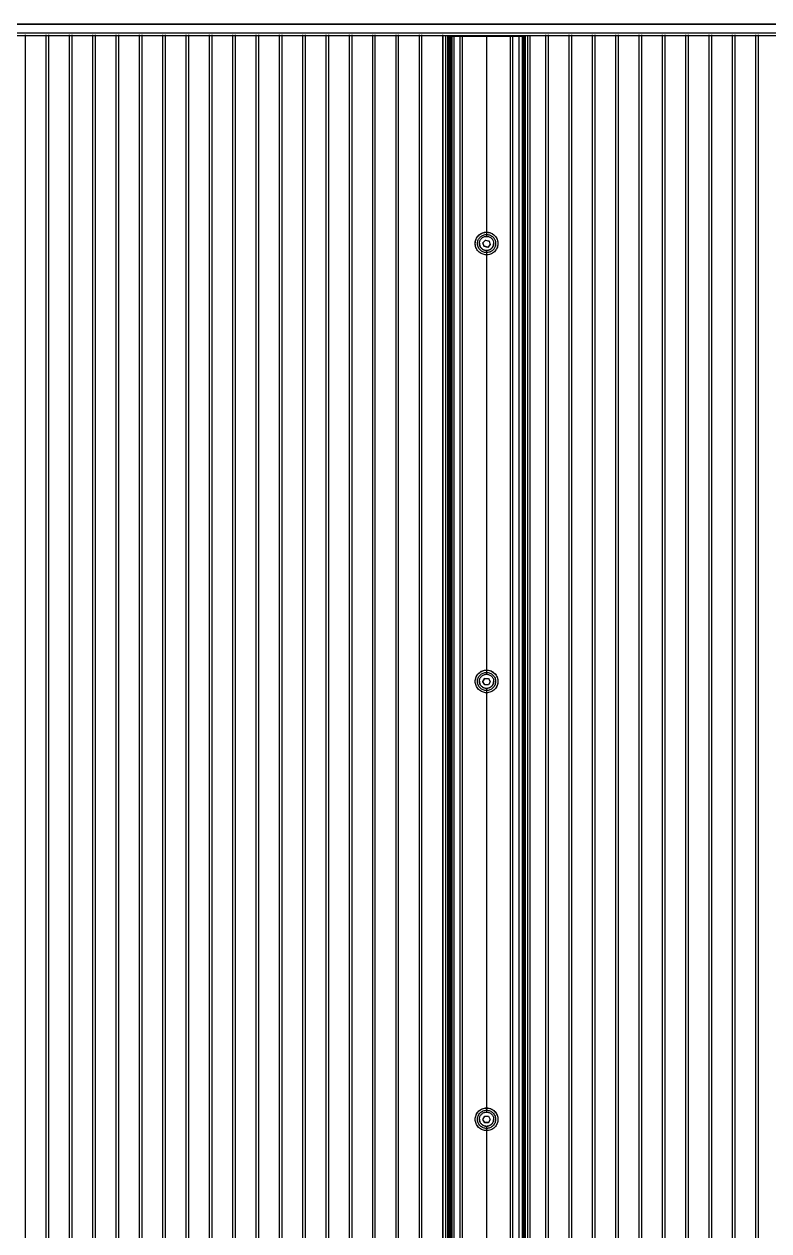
# Model space of a CAD drawing. Header units: millimetres. Extents: x 4625 to 14334, y 16216 to 31562.
# Drawn here: x 6477 to 7052, y 29650 to 30581 of the extents above; entities that cross this region are included whole.
import ezdxf

# ---------------------------------------------------------------- set-up
doc = ezdxf.new("R2010")
doc.units = ezdxf.units.MM
doc.header["$LTSCALE"] = 3
doc.layers.add('Default', color=7, linetype='Continuous')

msp = doc.modelspace()

# ---------------------------------------------------------------- linework, layer by layer
at = {"layer": 'Default'}
for p, q in [((8502.31, 30574), (5955.81, 30574)), ((5987.37, 30581.09), (8473.55, 30581.09)), ((8473.28, 30581.08), (5987.41, 30581.08)), ((8502.31, 30572), (5955.81, 30572)), ((6477.97, 28753.18), (6477.97, 30572.74)), ((6493.97, 28753.18), (6493.97, 30572.74)), ((6495.97, 28753.18), (6495.97, 30572.74)), ((6511.97, 28753.18), (6511.97, 30572.74)), ((6513.97, 28753.18), (6513.97, 30572.74)), ((6529.97, 28753.18), (6529.97, 30572.74)), ((6531.97, 28753.18), (6531.97, 30572.74)), ((6547.97, 28753.18), (6547.97, 30572.74)), ((6549.97, 28753.18), (6549.97, 30572.74)), ((6565.97, 28753.18), (6565.97, 30572.74)), ((6567.97, 28753.18), (6567.97, 30572.74)), ((6583.97, 28753.18), (6583.97, 30572.74)), ((6585.97, 28753.18), (6585.97, 30572.74)), ((6601.97, 28753.18), (6601.97, 30572.74)), ((6603.97, 28753.18), (6603.97, 30572.74)), ((6619.97, 28753.18), (6619.97, 30572.74)), ((6621.97, 28753.18), (6621.97, 30572.74)), ((6637.97, 28753.18), (6637.97, 30572.74)), ((6639.97, 28753.18), (6639.97, 30572.74)), ((6655.97, 28753.18), (6655.97, 30572.74)), ((6657.97, 28753.18), (6657.97, 30572.74)), ((6673.97, 28753.18), (6673.97, 30572.74)), ((6675.97, 28753.18), (6675.97, 30572.74)), ((6691.97, 28753.18), (6691.97, 30572.74)), ((6693.97, 28753.18), (6693.97, 30572.74)), ((6709.97, 28753.18), (6709.97, 30572.74)), ((6711.97, 28753.18), (6711.97, 30572.74)), ((6727.97, 28753.18), (6727.97, 30572.74)), ((6729.97, 28753.18), (6729.97, 30572.74)), ((6745.97, 28753.18), (6745.97, 30572.74)), ((6747.97, 28753.18), (6747.97, 30572.74)), ((6763.97, 28753.18), (6763.97, 30572.74)), ((6765.97, 28753.18), (6765.97, 30572.74)), ((6781.97, 28753.18), (6781.97, 30572.74)), ((6783.97, 28753.18), (6783.97, 30572.74)), ((6799.97, 28753.18), (6799.97, 30572.74)), ((6800.31, 28753.04), (6800.31, 30572.6)), ((6802.31, 28752.59), (6802.31, 30572.14)), ((6803.81, 28752.16), (6803.81, 30571.71)), ((6803.92, 28752.45), (6803.92, 30572)), ((6804.61, 28752.09), (6804.61, 30571.64)), ((6805.56, 28752.45), (6805.56, 30572)), ((6805.56, 28752.25), (6805.56, 30571.8)), ((6806.06, 28752.48), (6806.06, 30572.04)), ((6806.31, 28752.45), (6806.31, 30572)), ((6807.31, 28752.45), (6807.31, 30572)), ((6808.81, 28752.34), (6808.81, 30571.9)), ((6813.56, 28752.17), (6813.56, 30571.72)), ((6815.31, 28752.17), (6815.31, 30571.73)), ((6833.81, 30571.45), (6833.81, 30417.32)), ((6852.31, 28752.17), (6852.31, 30571.73)), ((6854.06, 28752.17), (6854.06, 30571.72)), ((6858.81, 30571.9), (6858.81, 28752.34)), ((6861.31, 30572), (6861.31, 28752.45)), ((6862.06, 28752.45), (6862.06, 30572)), ((6862.06, 28752.25), (6862.06, 30571.8)), ((6863, 28752.09), (6863, 30571.64)), ((6863.69, 30572), (6863.69, 28752.45)), ((6863.81, 28752.16), (6863.81, 30571.71)), ((6865.31, 30572.14), (6865.31, 28752.59)), ((6867.31, 30572.6), (6867.31, 28753.04)), ((6879.64, 28753.18), (6879.64, 30572.74)), ((6881.64, 28753.18), (6881.64, 30572.74)), ((6897.64, 28753.18), (6897.64, 30572.74)), ((6899.64, 28753.18), (6899.64, 30572.74)), ((6915.64, 28753.18), (6915.64, 30572.74)), ((6917.64, 28753.18), (6917.64, 30572.74)), ((6933.64, 28753.18), (6933.64, 30572.74)), ((6935.64, 28753.18), (6935.64, 30572.74)), ((6951.64, 28753.18), (6951.64, 30572.74)), ((6953.64, 28753.18), (6953.64, 30572.74)), ((6969.64, 28753.18), (6969.64, 30572.74)), ((6971.64, 28753.18), (6971.64, 30572.74)), ((6987.64, 28753.18), (6987.64, 30572.74)), ((6989.64, 28753.18), (6989.64, 30572.74)), ((7005.64, 28753.18), (7005.64, 30572.74)), ((7007.64, 28753.18), (7007.64, 30572.74)), ((7023.64, 28753.18), (7023.64, 30572.74)), ((7025.64, 28753.18), (7025.64, 30572.74)), ((7041.64, 28753.18), (7041.64, 30572.74)), ((7043.64, 28753.18), (7043.64, 30572.74)), ((6831.84, 30409.64), (6830.99, 30412.39)), ((6830.99, 30412.39), (6830.99, 30412.22)), ((6834.66, 30409), (6831.84, 30409.64)), ((6832.96, 30414.5), (6835.77, 30413.86)), ((6833.81, 30406.35), (6833.81, 30079.4)), ((6836.62, 30411.11), (6834.66, 30409)), ((6834.66, 30409), (6834.66, 30408.82)), ((6830.92, 30073.83), (6832.36, 30076.32)), ((6832.36, 30071.33), (6830.92, 30073.83)), ((6835.25, 30071.33), (6832.36, 30071.33)), ((6835.25, 30076.32), (6836.69, 30073.83)), ((6836.69, 30073.83), (6835.25, 30071.33)), ((6833.81, 30068.42), (6833.81, 29741.47)), ((6830.92, 29735.9), (6832.36, 29738.4)), ((6832.36, 29733.41), (6830.92, 29735.9)), ((6836.69, 29735.9), (6835.25, 29733.41)), ((6835.25, 29733.41), (6832.36, 29733.41)), ((6832.36, 29733.41), (6832.36, 29733.23)), ((6833.81, 29730.5), (6833.81, 29601.81)), ((6835.25, 29733.41), (6835.25, 29733.23))]:
    msp.add_line(p, q, dxfattribs=at)
for points in [[(6833.81, 30571.45, 0), (6804.61, 30571.64, 0)], [(6851.43, 30571.66, 0), (6816.19, 30571.66, 0)], [(6863, 30571.64, 0), (6833.81, 30571.45, 0)], [(6826.13, 30407.64, 0), (6825.65, 30408.68, 0), (6825.31, 30409.76, 0), (6825.11, 30410.85, 0), (6825.06, 30411.93, 0), (6825.13, 30412.96, 0), (6825.32, 30413.94, 0), (6825.62, 30414.91, 0), (6826.05, 30415.87, 0), (6826.61, 30416.8, 0), (6827.31, 30417.68, 0), (6828.12, 30418.47, 0), (6829.05, 30419.16, 0), (6830.05, 30419.72, 0), (6831.11, 30420.14, 0), (6832.2, 30420.42, 0), (6833.29, 30420.55, 0), (6834.36, 30420.55, 0), (6835.37, 30420.42, 0), (6836.34, 30420.19, 0), (6837.31, 30419.83, 0), (6838.26, 30419.35, 0), (6839.18, 30418.73, 0), (6840.02, 30417.98, 0), (6840.77, 30417.12, 0), (6841.41, 30416.16, 0), (6841.91, 30415.13, 0), (6842.27, 30414.05, 0), (6842.48, 30412.96, 0), (6842.56, 30411.88, 0), (6842.5, 30410.84, 0), (6842.33, 30409.85, 0), (6842.04, 30408.89, 0)], [(6828.31, 30411.84, 0), (6828.33, 30412.37, 0), (6828.41, 30412.9, 0), (6828.54, 30413.43, 0), (6828.73, 30413.94, 0), (6828.96, 30414.44, 0), (6829.24, 30414.9, 0), (6829.57, 30415.33, 0), (6829.92, 30415.72, 0), (6830.31, 30416.07, 0), (6830.74, 30416.39, 0), (6831.21, 30416.67, 0), (6831.7, 30416.91, 0), (6832.22, 30417.09, 0), (6832.75, 30417.22, 0), (6833.28, 30417.3, 0), (6833.81, 30417.32, 0)], [(6833.81, 30417.32, 0), (6834.33, 30417.3, 0), (6834.86, 30417.22, 0), (6835.39, 30417.09, 0), (6835.91, 30416.91, 0), (6836.41, 30416.67, 0), (6836.88, 30416.39, 0), (6837.31, 30416.07, 0), (6837.7, 30415.72, 0), (6838.05, 30415.33, 0), (6838.37, 30414.9, 0), (6838.65, 30414.44, 0), (6838.89, 30413.94, 0), (6839.07, 30413.43, 0), (6839.2, 30412.9, 0), (6839.28, 30412.37, 0), (6839.31, 30411.84, 0)], [(6828.31, 30411.98, 0), (6828.33, 30411.46, 0), (6828.41, 30410.93, 0), (6828.54, 30410.4, 0), (6828.73, 30409.88, 0), (6828.96, 30409.39, 0), (6829.24, 30408.92, 0), (6829.57, 30408.49, 0), (6829.92, 30408.1, 0), (6830.31, 30407.75, 0), (6830.74, 30407.43, 0), (6831.21, 30407.14, 0), (6831.7, 30406.91, 0), (6832.22, 30406.72, 0), (6832.75, 30406.59, 0), (6833.28, 30406.51, 0), (6833.81, 30406.49, 0), (6834.33, 30406.51, 0), (6834.86, 30406.59, 0), (6835.39, 30406.72, 0), (6835.91, 30406.91, 0), (6836.41, 30407.14, 0), (6836.88, 30407.43, 0), (6837.31, 30407.75, 0), (6837.7, 30408.1, 0), (6838.05, 30408.49, 0), (6838.37, 30408.92, 0), (6838.65, 30409.39, 0), (6838.89, 30409.88, 0), (6839.07, 30410.4, 0), (6839.2, 30410.93, 0), (6839.28, 30411.46, 0), (6839.31, 30411.98, 0)], [(6833.81, 30406.35, 0), (6833.28, 30406.38, 0), (6832.75, 30406.45, 0), (6832.22, 30406.58, 0), (6831.7, 30406.77, 0), (6831.21, 30407, 0), (6830.74, 30407.29, 0), (6830.31, 30407.61, 0), (6829.92, 30407.96, 0), (6829.57, 30408.35, 0), (6829.24, 30408.78, 0), (6828.96, 30409.25, 0), (6828.73, 30409.74, 0), (6828.54, 30410.26, 0), (6828.41, 30410.79, 0), (6828.33, 30411.32, 0), (6828.31, 30411.84, 0)], [(6830.99, 30412.22, 0), (6832.96, 30414.33, 0)], [(6831.84, 30409.46, 0), (6830.99, 30412.22, 0)], [(6834.66, 30408.82, 0), (6831.84, 30409.46, 0)], [(6832.96, 30414.33, 0), (6835.77, 30413.68, 0)], [(6839.31, 30411.84, 0), (6839.28, 30411.32, 0), (6839.2, 30410.79, 0), (6839.07, 30410.26, 0), (6838.89, 30409.74, 0), (6838.65, 30409.25, 0), (6838.37, 30408.78, 0), (6838.05, 30408.35, 0), (6837.7, 30407.96, 0), (6837.31, 30407.61, 0), (6836.88, 30407.29, 0), (6836.41, 30407, 0), (6835.91, 30406.77, 0), (6835.39, 30406.58, 0), (6834.86, 30406.45, 0), (6834.33, 30406.38, 0), (6833.81, 30406.35, 0)], [(6836.62, 30410.93, 0), (6834.66, 30408.82, 0)], [(6835.77, 30413.68, 0), (6836.62, 30410.93, 0)], [(6825.77, 30070.47, 0), (6825.4, 30071.5, 0), (6825.17, 30072.53, 0), (6825.07, 30073.54, 0), (6825.08, 30074.53, 0), (6825.21, 30075.54, 0), (6825.48, 30076.58, 0), (6825.88, 30077.6, 0), (6826.41, 30078.58, 0), (6827.09, 30079.5, 0), (6827.88, 30080.33, 0), (6828.77, 30081.05, 0), (6829.73, 30081.64, 0), (6830.75, 30082.09, 0), (6831.78, 30082.4, 0), (6832.81, 30082.58, 0), (6833.81, 30082.64, 0)], [(6833.81, 30082.64, 0), (6834.94, 30082.57, 0), (6836.11, 30082.33, 0), (6837.28, 30081.92, 0), (6838.4, 30081.34, 0), (6839.45, 30080.58, 0), (6840.38, 30079.68, 0), (6841.16, 30078.65, 0), (6841.77, 30077.53, 0), (6842.2, 30076.38, 0), (6842.46, 30075.21, 0), (6842.56, 30074.07, 0), (6842.5, 30072.94, 0), (6842.29, 30071.78, 0), (6841.91, 30070.62, 0), (6841.35, 30069.48, 0), (6840.61, 30068.43, 0)], [(6828.31, 30073.92, 0), (6828.33, 30074.44, 0), (6828.41, 30074.97, 0), (6828.54, 30075.5, 0), (6828.73, 30076.02, 0), (6828.96, 30076.51, 0), (6829.24, 30076.98, 0), (6829.57, 30077.41, 0), (6829.92, 30077.79, 0), (6830.31, 30078.15, 0), (6830.74, 30078.47, 0), (6831.21, 30078.75, 0), (6831.7, 30078.98, 0), (6832.22, 30079.16, 0), (6832.75, 30079.29, 0), (6833.28, 30079.37, 0), (6833.81, 30079.4, 0)], [(6828.31, 30074.06, 0), (6828.33, 30073.53, 0), (6828.41, 30073, 0), (6828.54, 30072.47, 0), (6828.73, 30071.96, 0), (6828.96, 30071.46, 0), (6829.24, 30071, 0), (6829.57, 30070.56, 0), (6829.92, 30070.17, 0), (6830.31, 30069.82, 0), (6830.74, 30069.5, 0), (6831.21, 30069.22, 0), (6831.7, 30068.98, 0), (6832.22, 30068.8, 0), (6832.75, 30068.67, 0), (6833.28, 30068.59, 0), (6833.81, 30068.56, 0), (6834.33, 30068.59, 0), (6834.86, 30068.67, 0), (6835.39, 30068.8, 0), (6835.91, 30068.98, 0), (6836.41, 30069.22, 0), (6836.88, 30069.5, 0), (6837.31, 30069.82, 0), (6837.7, 30070.17, 0), (6838.05, 30070.56, 0), (6838.37, 30071, 0), (6838.65, 30071.46, 0), (6838.89, 30071.96, 0), (6839.07, 30072.47, 0), (6839.2, 30073, 0), (6839.28, 30073.53, 0), (6839.31, 30074.06, 0)], [(6833.81, 30068.42, 0), (6833.28, 30068.45, 0), (6832.75, 30068.53, 0), (6832.22, 30068.66, 0), (6831.7, 30068.84, 0), (6831.21, 30069.08, 0), (6830.74, 30069.36, 0), (6830.31, 30069.68, 0), (6829.92, 30070.04, 0), (6829.57, 30070.42, 0), (6829.24, 30070.86, 0), (6828.96, 30071.32, 0), (6828.73, 30071.82, 0), (6828.54, 30072.33, 0), (6828.41, 30072.86, 0), (6828.33, 30073.39, 0), (6828.31, 30073.92, 0)], [(6830.92, 30073.65, 0), (6832.36, 30076.14, 0)], [(6832.36, 30071.16, 0), (6830.92, 30073.65, 0)], [(6832.36, 30076.14, 0), (6835.25, 30076.14, 0)], [(6835.25, 30071.16, 0), (6832.36, 30071.16, 0)], [(6833.81, 30079.4, 0), (6834.33, 30079.37, 0), (6834.86, 30079.29, 0), (6835.39, 30079.16, 0), (6835.91, 30078.98, 0), (6836.41, 30078.75, 0), (6836.88, 30078.47, 0), (6837.31, 30078.15, 0), (6837.7, 30077.79, 0), (6838.05, 30077.41, 0), (6838.37, 30076.98, 0), (6838.65, 30076.51, 0), (6838.89, 30076.02, 0), (6839.07, 30075.5, 0), (6839.2, 30074.97, 0), (6839.28, 30074.44, 0), (6839.31, 30073.92, 0)], [(6839.31, 30073.92, 0), (6839.28, 30073.39, 0), (6839.2, 30072.86, 0), (6839.07, 30072.33, 0), (6838.89, 30071.82, 0), (6838.65, 30071.32, 0), (6838.37, 30070.86, 0), (6838.05, 30070.42, 0), (6837.7, 30070.04, 0), (6837.31, 30069.68, 0), (6836.88, 30069.36, 0), (6836.41, 30069.08, 0), (6835.91, 30068.84, 0), (6835.39, 30068.66, 0), (6834.86, 30068.53, 0), (6834.33, 30068.45, 0), (6833.81, 30068.42, 0)], [(6835.25, 30076.14, 0), (6836.69, 30073.65, 0)], [(6836.69, 30073.65, 0), (6835.25, 30071.16, 0)], [(6825.11, 29735, 0), (6825.06, 29735.85, 0), (6825.09, 29736.69, 0), (6825.2, 29737.56, 0), (6825.41, 29738.43, 0), (6825.72, 29739.31, 0), (6826.12, 29740.16, 0), (6826.63, 29740.98, 0), (6827.23, 29741.74, 0), (6827.91, 29742.44, 0), (6828.67, 29743.05, 0), (6829.48, 29743.57, 0), (6830.33, 29744, 0), (6831.21, 29744.32, 0), (6832.09, 29744.54, 0), (6832.96, 29744.67, 0), (6833.81, 29744.72, 0)], [(6833.81, 29744.72, 0), (6834.76, 29744.66, 0), (6835.74, 29744.5, 0), (6836.72, 29744.22, 0), (6837.69, 29743.81, 0), (6838.62, 29743.27, 0), (6839.49, 29742.62, 0), (6840.28, 29741.86, 0), (6840.96, 29741.01, 0), (6841.53, 29740.1, 0), (6841.97, 29739.14, 0), (6842.28, 29738.16, 0), (6842.48, 29737.18, 0), (6842.55, 29736.22, 0), (6842.53, 29735.28, 0), (6842.39, 29734.31, 0), (6842.14, 29733.32, 0)], [(6828.31, 29735.99, 0), (6828.33, 29736.52, 0), (6828.41, 29737.05, 0), (6828.54, 29737.58, 0), (6828.73, 29738.09, 0), (6828.96, 29738.59, 0), (6829.24, 29739.05, 0), (6829.57, 29739.48, 0), (6829.92, 29739.87, 0), (6830.31, 29740.22, 0), (6830.74, 29740.54, 0), (6831.21, 29740.82, 0), (6831.7, 29741.06, 0), (6832.22, 29741.24, 0), (6832.75, 29741.37, 0), (6833.28, 29741.45, 0), (6833.81, 29741.47, 0)], [(6828.31, 29736.13, 0), (6828.33, 29735.61, 0), (6828.41, 29735.08, 0), (6828.54, 29734.55, 0), (6828.73, 29734.03, 0), (6828.96, 29733.54, 0), (6829.24, 29733.07, 0), (6829.57, 29732.64, 0), (6829.92, 29732.25, 0), (6830.31, 29731.9, 0), (6830.74, 29731.58, 0), (6831.21, 29731.29, 0), (6831.7, 29731.06, 0), (6832.22, 29730.87, 0), (6832.75, 29730.74, 0), (6833.28, 29730.67, 0), (6833.81, 29730.64, 0), (6834.33, 29730.67, 0), (6834.86, 29730.74, 0), (6835.39, 29730.87, 0), (6835.91, 29731.06, 0), (6836.41, 29731.29, 0), (6836.88, 29731.58, 0), (6837.31, 29731.9, 0), (6837.7, 29732.25, 0), (6838.05, 29732.64, 0), (6838.37, 29733.07, 0), (6838.65, 29733.54, 0), (6838.89, 29734.03, 0), (6839.07, 29734.55, 0), (6839.2, 29735.08, 0), (6839.28, 29735.61, 0), (6839.31, 29736.13, 0)], [(6833.81, 29730.5, 0), (6833.28, 29730.53, 0), (6832.75, 29730.6, 0), (6832.22, 29730.73, 0), (6831.7, 29730.92, 0), (6831.21, 29731.15, 0), (6830.74, 29731.44, 0), (6830.31, 29731.76, 0), (6829.92, 29732.11, 0), (6829.57, 29732.5, 0), (6829.24, 29732.93, 0), (6828.96, 29733.4, 0), (6828.73, 29733.89, 0), (6828.54, 29734.41, 0), (6828.41, 29734.94, 0), (6828.33, 29735.47, 0), (6828.31, 29735.99, 0)], [(6830.92, 29735.72, 0), (6832.36, 29738.22, 0)], [(6832.36, 29733.23, 0), (6830.92, 29735.72, 0)], [(6832.36, 29738.22, 0), (6835.25, 29738.22, 0)], [(6833.81, 29741.47, 0), (6834.33, 29741.45, 0), (6834.86, 29741.37, 0), (6835.39, 29741.24, 0), (6835.91, 29741.06, 0), (6836.41, 29740.82, 0), (6836.88, 29740.54, 0), (6837.31, 29740.22, 0), (6837.7, 29739.87, 0), (6838.05, 29739.48, 0), (6838.37, 29739.05, 0), (6838.65, 29738.59, 0), (6838.89, 29738.09, 0), (6839.07, 29737.58, 0), (6839.2, 29737.05, 0), (6839.28, 29736.52, 0), (6839.31, 29735.99, 0)], [(6839.31, 29735.99, 0), (6839.28, 29735.47, 0), (6839.2, 29734.94, 0), (6839.07, 29734.41, 0), (6838.89, 29733.89, 0), (6838.65, 29733.4, 0), (6838.37, 29732.93, 0), (6838.05, 29732.5, 0), (6837.7, 29732.11, 0), (6837.31, 29731.76, 0), (6836.88, 29731.44, 0), (6836.41, 29731.15, 0), (6835.91, 29730.92, 0), (6835.39, 29730.73, 0), (6834.86, 29730.6, 0), (6834.33, 29730.53, 0), (6833.81, 29730.5, 0)], [(6835.25, 29738.22, 0), (6836.69, 29735.72, 0)], [(6836.69, 29735.72, 0), (6835.25, 29733.23, 0)], [(6835.25, 29727.38, 0), (6834, 29727.26, 0), (6832.76, 29727.32, 0), (6831.49, 29727.57, 0), (6830.22, 29728.03, 0)], [(6835.25, 29733.23, 0), (6832.36, 29733.23, 0)]]:
    msp.add_polyline3d(points, dxfattribs=at)
for points in [[(6831.86, 30403.24, 0), (6831.1, 30403.45, 0), (6830.34, 30403.74, 0), (6829.58, 30404.11, 0), (6828.85, 30404.56, 0), (6828.16, 30405.09, 0), (6827.51, 30405.7, 0), (6826.92, 30406.37, 0), (6826.4, 30407.11, 0), (6825.96, 30407.9, 0), (6825.6, 30408.73, 0), (6825.33, 30409.57, 0), (6825.16, 30410.43, 0), (6825.07, 30411.28, 0), (6825.07, 30412.12, 0), (6825.14, 30412.93, 0), (6825.28, 30413.7, 0), (6825.49, 30414.46, 0), (6825.78, 30415.22, 0), (6826.14, 30415.97, 0), (6826.6, 30416.69, 0), (6827.13, 30417.39, 0), (6827.74, 30418.04, 0), (6828.42, 30418.63, 0), (6829.16, 30419.15, 0), (6829.95, 30419.59, 0), (6830.77, 30419.94, 0), (6831.62, 30420.2, 0), (6832.48, 30420.38, 0), (6833.34, 30420.47, 0), (6834.17, 30420.47, 0), (6834.98, 30420.4, 0), (6835.76, 30420.26, 0), (6836.52, 30420.05, 0), (6837.28, 30419.76, 0), (6838.03, 30419.4, 0), (6838.76, 30418.95, 0), (6839.46, 30418.42, 0), (6840.11, 30417.81, 0), (6840.7, 30417.13, 0), (6841.22, 30416.39, 0), (6841.66, 30415.6, 0), (6842.01, 30414.78, 0), (6842.28, 30413.93, 0), (6842.46, 30413.07, 0), (6842.54, 30412.22, 0), (6842.55, 30411.39, 0), (6842.48, 30410.58, 0), (6842.34, 30409.81, 0), (6842.13, 30409.05, 0), (6841.84, 30408.29, 0), (6841.47, 30407.54, 0), (6841.02, 30406.81, 0), (6840.49, 30406.11, 0), (6839.88, 30405.47, 0), (6839.2, 30404.88, 0), (6838.46, 30404.36, 0), (6837.67, 30403.92, 0), (6836.84, 30403.57, 0), (6835.99, 30403.3, 0), (6835.13, 30403.12, 0), (6834.28, 30403.04, 0), (6833.44, 30403.03, 0), (6832.63, 30403.1, 0)], [(6832.25, 30404.95, 0), (6831.64, 30405.11, 0), (6831.03, 30405.34, 0), (6830.43, 30405.64, 0), (6829.84, 30406, 0), (6829.29, 30406.42, 0), (6828.77, 30406.91, 0), (6828.29, 30407.45, 0), (6827.88, 30408.04, 0), (6827.53, 30408.67, 0), (6827.24, 30409.33, 0), (6827.03, 30410.01, 0), (6826.89, 30410.69, 0), (6826.82, 30411.38, 0), (6826.81, 30412.05, 0), (6826.87, 30412.69, 0), (6826.98, 30413.31, 0), (6827.15, 30413.92, 0), (6827.38, 30414.52, 0), (6827.68, 30415.12, 0), (6828.04, 30415.71, 0), (6828.46, 30416.26, 0), (6828.95, 30416.78, 0), (6829.49, 30417.25, 0), (6830.09, 30417.67, 0), (6830.72, 30418.02, 0), (6831.38, 30418.3, 0), (6832.06, 30418.51, 0), (6832.75, 30418.65, 0), (6833.43, 30418.73, 0), (6834.1, 30418.73, 0), (6834.75, 30418.67, 0), (6835.37, 30418.56, 0), (6835.98, 30418.39, 0), (6836.58, 30418.16, 0), (6837.19, 30417.87, 0), (6837.77, 30417.51, 0), (6838.33, 30417.08, 0), (6838.85, 30416.6, 0), (6839.32, 30416.06, 0), (6839.74, 30415.46, 0), (6840.09, 30414.83, 0), (6840.37, 30414.17, 0), (6840.59, 30413.5, 0), (6840.73, 30412.81, 0), (6840.8, 30412.13, 0), (6840.8, 30411.46, 0), (6840.74, 30410.81, 0), (6840.63, 30410.19, 0), (6840.46, 30409.59, 0), (6840.23, 30408.98, 0), (6839.94, 30408.38, 0), (6839.58, 30407.8, 0), (6839.15, 30407.24, 0), (6838.66, 30406.72, 0), (6838.12, 30406.25, 0), (6837.53, 30405.84, 0), (6836.9, 30405.49, 0), (6836.23, 30405.2, 0), (6835.55, 30404.99, 0), (6834.87, 30404.85, 0), (6834.18, 30404.78, 0), (6833.51, 30404.78, 0), (6832.87, 30404.83, 0)], [(6833.81, 30082.56, 0), (6834.59, 30082.52, 0), (6835.4, 30082.41, 0), (6836.22, 30082.22, 0), (6837.03, 30081.94, 0), (6837.83, 30081.58, 0), (6838.6, 30081.13, 0), (6839.32, 30080.6, 0), (6839.99, 30080, 0), (6840.6, 30079.33, 0), (6841.13, 30078.6, 0), (6841.58, 30077.84, 0), (6841.94, 30077.04, 0), (6842.22, 30076.23, 0), (6842.41, 30075.42, 0), (6842.52, 30074.61, 0), (6842.56, 30073.83, 0), (6842.52, 30073.04, 0), (6842.41, 30072.24, 0), (6842.22, 30071.43, 0), (6841.94, 30070.61, 0), (6841.58, 30069.82, 0), (6841.13, 30069.05, 0), (6840.6, 30068.33, 0), (6839.99, 30067.66, 0), (6839.32, 30067.05, 0), (6838.6, 30066.52, 0), (6837.83, 30066.07, 0), (6837.03, 30065.71, 0), (6836.22, 30065.44, 0), (6835.4, 30065.24, 0), (6834.59, 30065.13, 0), (6833.81, 30065.1, 0), (6833.02, 30065.13, 0), (6832.22, 30065.24, 0), (6831.4, 30065.44, 0), (6830.59, 30065.71, 0), (6829.79, 30066.07, 0), (6829.02, 30066.52, 0), (6828.29, 30067.05, 0), (6827.62, 30067.66, 0), (6827.01, 30068.33, 0), (6826.48, 30069.05, 0), (6826.04, 30069.82, 0), (6825.67, 30070.61, 0), (6825.4, 30071.43, 0), (6825.2, 30072.24, 0), (6825.09, 30073.04, 0), (6825.06, 30073.83, 0), (6825.09, 30074.61, 0), (6825.2, 30075.42, 0), (6825.4, 30076.23, 0), (6825.67, 30077.04, 0), (6826.04, 30077.84, 0), (6826.48, 30078.6, 0), (6827.01, 30079.33, 0), (6827.62, 30080, 0), (6828.29, 30080.6, 0), (6829.02, 30081.13, 0), (6829.79, 30081.58, 0), (6830.59, 30081.94, 0), (6831.4, 30082.22, 0), (6832.22, 30082.41, 0), (6833.02, 30082.52, 0)], [(6833.81, 30080.81, 0), (6834.44, 30080.78, 0), (6835.08, 30080.69, 0), (6835.73, 30080.54, 0), (6836.38, 30080.32, 0), (6837.02, 30080.03, 0), (6837.64, 30079.67, 0), (6838.22, 30079.25, 0), (6838.76, 30078.77, 0), (6839.24, 30078.23, 0), (6839.67, 30077.65, 0), (6840.03, 30077.03, 0), (6840.32, 30076.4, 0), (6840.54, 30075.75, 0), (6840.69, 30075.1, 0), (6840.78, 30074.45, 0), (6840.81, 30073.83, 0), (6840.78, 30073.2, 0), (6840.69, 30072.56, 0), (6840.54, 30071.91, 0), (6840.32, 30071.26, 0), (6840.03, 30070.62, 0), (6839.67, 30070.01, 0), (6839.24, 30069.43, 0), (6838.76, 30068.89, 0), (6838.22, 30068.41, 0), (6837.64, 30067.98, 0), (6837.02, 30067.62, 0), (6836.38, 30067.33, 0), (6835.73, 30067.11, 0), (6835.08, 30066.96, 0), (6834.44, 30066.87, 0), (6833.81, 30066.84, 0), (6833.18, 30066.87, 0), (6832.53, 30066.96, 0), (6831.88, 30067.11, 0), (6831.23, 30067.33, 0), (6830.59, 30067.62, 0), (6829.98, 30067.98, 0), (6829.4, 30068.41, 0), (6828.86, 30068.89, 0), (6828.37, 30069.43, 0), (6827.95, 30070.01, 0), (6827.59, 30070.62, 0), (6827.3, 30071.26, 0), (6827.08, 30071.91, 0), (6826.92, 30072.56, 0), (6826.84, 30073.2, 0), (6826.81, 30073.83, 0), (6826.84, 30074.45, 0), (6826.92, 30075.1, 0), (6827.08, 30075.75, 0), (6827.3, 30076.4, 0), (6827.59, 30077.03, 0), (6827.95, 30077.65, 0), (6828.37, 30078.23, 0), (6828.86, 30078.77, 0), (6829.4, 30079.25, 0), (6829.98, 30079.67, 0), (6830.59, 30080.03, 0), (6831.23, 30080.32, 0), (6831.88, 30080.54, 0), (6832.53, 30080.69, 0), (6833.18, 30080.78, 0)], [(6833.81, 29744.63, 0), (6834.59, 29744.6, 0), (6835.4, 29744.49, 0), (6836.22, 29744.29, 0), (6837.03, 29744.02, 0), (6837.83, 29743.66, 0), (6838.6, 29743.21, 0), (6839.32, 29742.68, 0), (6839.99, 29742.07, 0), (6840.6, 29741.4, 0), (6841.13, 29740.68, 0), (6841.58, 29739.91, 0), (6841.94, 29739.12, 0), (6842.22, 29738.3, 0), (6842.41, 29737.49, 0), (6842.52, 29736.69, 0), (6842.56, 29735.9, 0), (6842.52, 29735.12, 0), (6842.41, 29734.31, 0), (6842.22, 29733.5, 0), (6841.94, 29732.69, 0), (6841.58, 29731.89, 0), (6841.13, 29731.13, 0), (6840.6, 29730.4, 0), (6839.99, 29729.73, 0), (6839.32, 29729.13, 0), (6838.6, 29728.6, 0), (6837.83, 29728.15, 0), (6837.03, 29727.79, 0), (6836.22, 29727.51, 0), (6835.4, 29727.32, 0), (6834.59, 29727.21, 0), (6833.81, 29727.17, 0), (6833.02, 29727.21, 0), (6832.22, 29727.32, 0), (6831.4, 29727.51, 0), (6830.59, 29727.79, 0), (6829.79, 29728.15, 0), (6829.02, 29728.6, 0), (6828.29, 29729.13, 0), (6827.62, 29729.73, 0), (6827.01, 29730.4, 0), (6826.48, 29731.13, 0), (6826.04, 29731.89, 0), (6825.67, 29732.69, 0), (6825.4, 29733.5, 0), (6825.2, 29734.31, 0), (6825.09, 29735.12, 0), (6825.06, 29735.9, 0), (6825.09, 29736.69, 0), (6825.2, 29737.49, 0), (6825.4, 29738.3, 0), (6825.67, 29739.12, 0), (6826.04, 29739.91, 0), (6826.48, 29740.68, 0), (6827.01, 29741.4, 0), (6827.62, 29742.07, 0), (6828.29, 29742.68, 0), (6829.02, 29743.21, 0), (6829.79, 29743.66, 0), (6830.59, 29744.02, 0), (6831.4, 29744.29, 0), (6832.22, 29744.49, 0), (6833.02, 29744.6, 0)], [(6833.81, 29742.89, 0), (6834.44, 29742.86, 0), (6835.08, 29742.77, 0), (6835.73, 29742.62, 0), (6836.38, 29742.4, 0), (6837.02, 29742.11, 0), (6837.64, 29741.75, 0), (6838.22, 29741.32, 0), (6838.76, 29740.84, 0), (6839.24, 29740.3, 0), (6839.67, 29739.72, 0), (6840.03, 29739.11, 0), (6840.32, 29738.47, 0), (6840.54, 29737.82, 0), (6840.69, 29737.17, 0), (6840.78, 29736.53, 0), (6840.81, 29735.9, 0), (6840.78, 29735.28, 0), (6840.69, 29734.63, 0), (6840.54, 29733.98, 0), (6840.32, 29733.33, 0), (6840.03, 29732.7, 0), (6839.67, 29732.08, 0), (6839.24, 29731.5, 0), (6838.76, 29730.96, 0), (6838.22, 29730.48, 0), (6837.64, 29730.06, 0), (6837.02, 29729.7, 0), (6836.38, 29729.41, 0), (6835.73, 29729.19, 0), (6835.08, 29729.04, 0), (6834.44, 29728.95, 0), (6833.81, 29728.92, 0), (6833.18, 29728.95, 0), (6832.53, 29729.04, 0), (6831.88, 29729.19, 0), (6831.23, 29729.41, 0), (6830.59, 29729.7, 0), (6829.98, 29730.06, 0), (6829.4, 29730.48, 0), (6828.86, 29730.96, 0), (6828.37, 29731.5, 0), (6827.95, 29732.08, 0), (6827.59, 29732.7, 0), (6827.3, 29733.33, 0), (6827.08, 29733.98, 0), (6826.92, 29734.63, 0), (6826.84, 29735.28, 0), (6826.81, 29735.9, 0), (6826.84, 29736.53, 0), (6826.92, 29737.17, 0), (6827.08, 29737.82, 0), (6827.3, 29738.47, 0), (6827.59, 29739.11, 0), (6827.95, 29739.72, 0), (6828.37, 29740.3, 0), (6828.86, 29740.84, 0), (6829.4, 29741.32, 0), (6829.98, 29741.75, 0), (6830.59, 29742.11, 0), (6831.23, 29742.4, 0), (6831.88, 29742.62, 0), (6832.53, 29742.77, 0), (6833.18, 29742.86, 0)]]:
    msp.add_polyline3d(points, close=True, dxfattribs=at)

doc.saveas('drawing.dxf')
